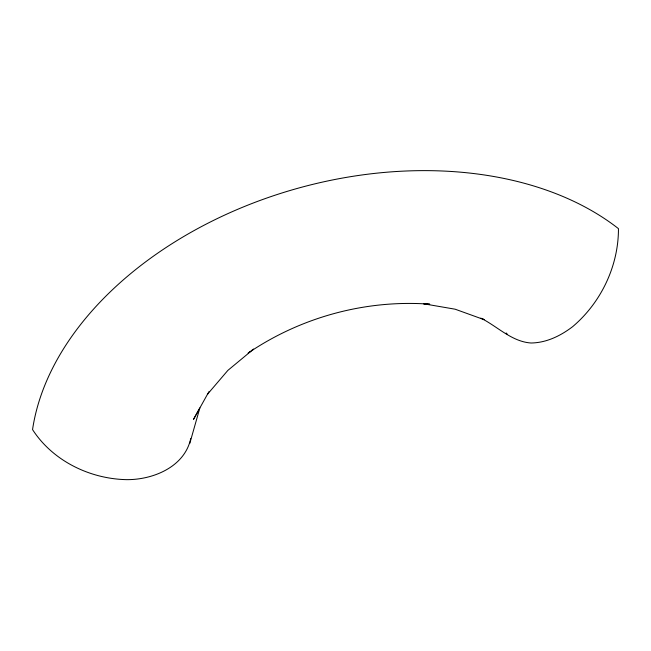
<?xml version="1.0" encoding="UTF-8"?>
<svg xmlns="http://www.w3.org/2000/svg" width="651" height="651" viewBox="0 0 651 651"><rect width="100%" height="100%" fill="white"/><g stroke="black" fill="none" stroke-linecap="round" stroke-linejoin="round"><path stroke-width="0.98" d="M480.845 318.119C497.478 326.436 511.653 341.653 531.021 343.004C546.474 342.808 560.617 335.843 572.685 326.631C601.06 302.585 618.564 265.942 618.45 228.647A333.882 226.426 -15.7 0 0 270.181 196.854A333.882 226.426 -15.7 0 0 32.55 429.595C52.764 460.884 89.748 478.859 126.53 479.649C152.985 479.901 184.705 466.913 190.727 438.579M189.775 443.453L199.873 407.9L193.526 419.358L207.742 393.798M208.987 391.617L207.596 394.115L227.874 370.386L253.556 349.107L252.002 350.238M250.456 351.369L248.129 353.07C301.039 317.086 365.878 299.452 429.733 304.188L423.5 303.675M423.598 303.773L455.163 309.209L484.165 319.674L482.464 318.713M506.193 332.978L507.528 334.476"/></g></svg>
